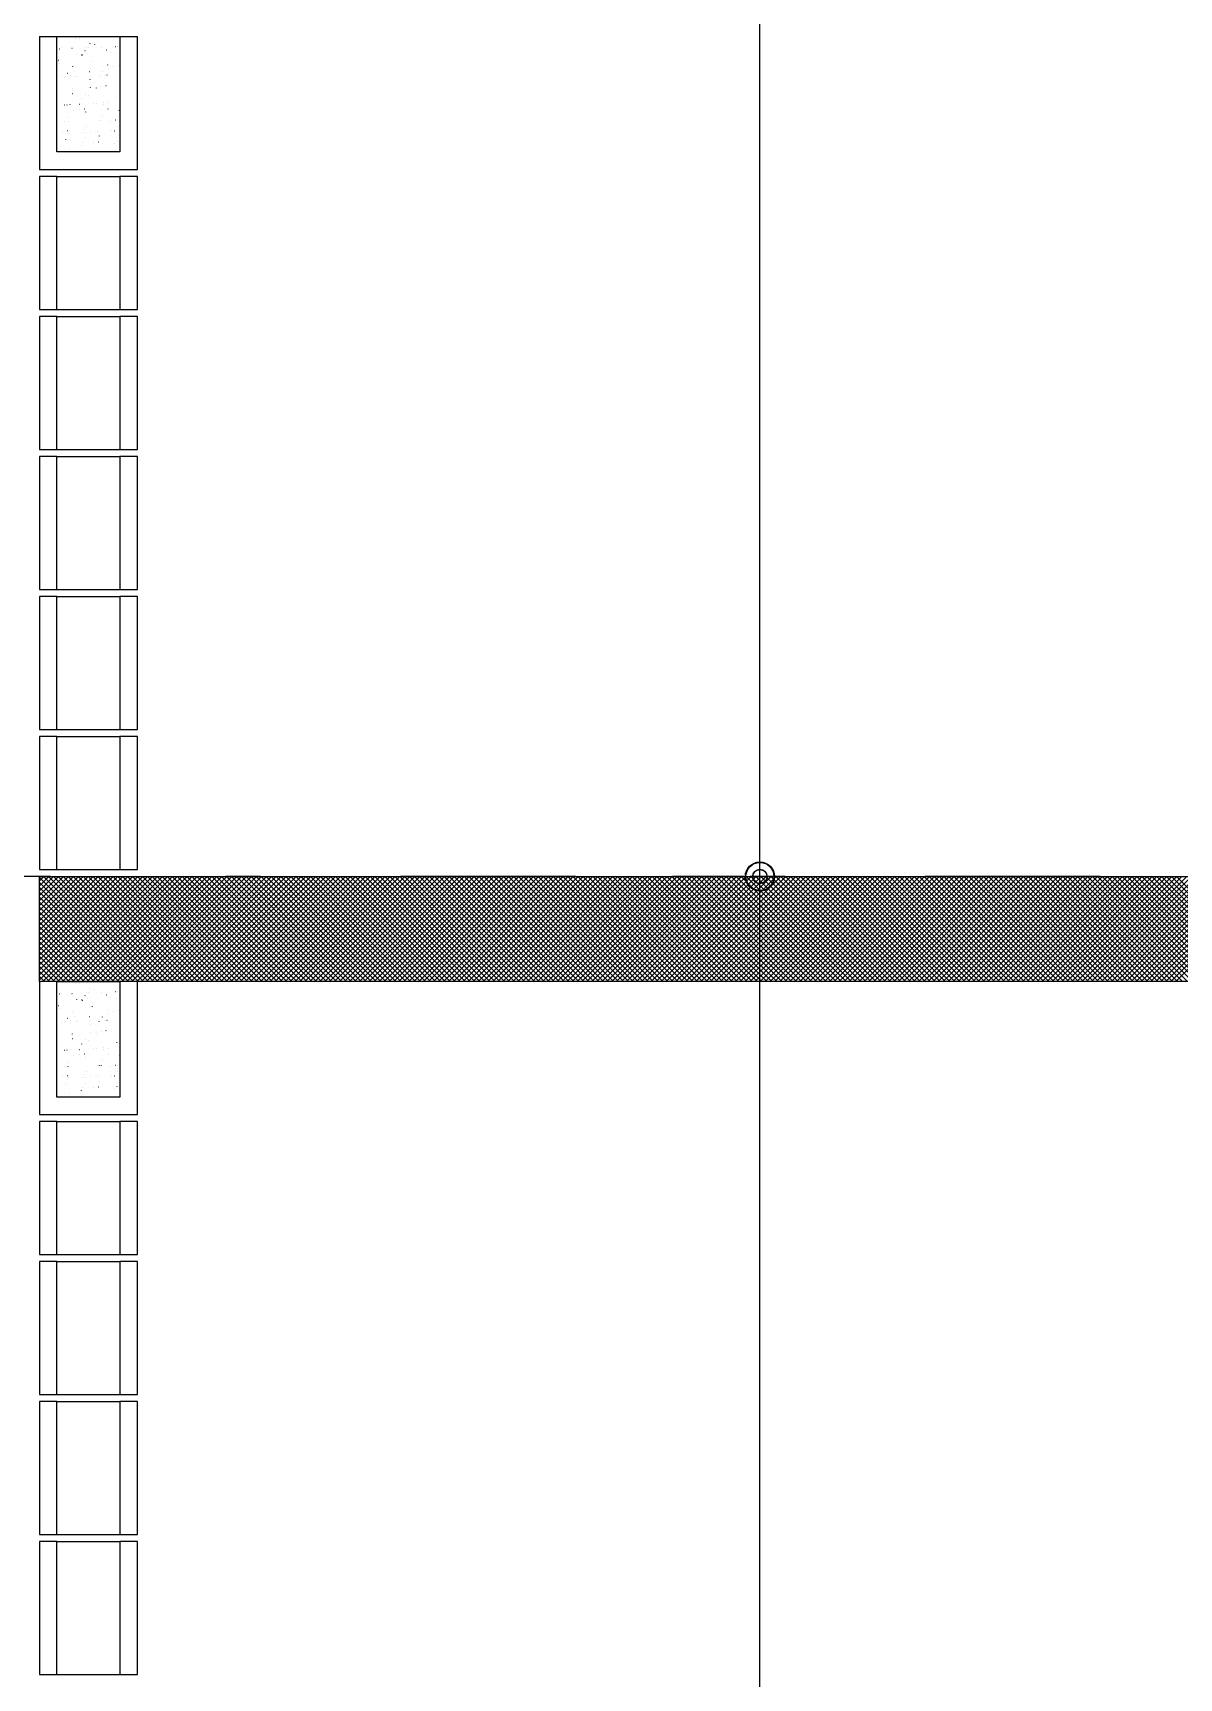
# Model space of a CAD drawing. Extents: x 0 to 119, y 0 to 84.
# Drawn here: x 60.653 to 63.93, y 32.401 to 37.101 of the extents above; entities that cross this region are included whole.
import ezdxf

# ---------------------------------------------------------------- set-up
doc = ezdxf.new("R2010")
doc.units = 0
doc.header["$MEASUREMENT"] = 0
doc.linetypes.add('ESTILO_TQS_0003', pattern=[1.5, 0.5, -0.4, 0.1, -0.5])
for name, color, linetype in [('10', 252, 'CONTINUOUS'), ('29', 9, 'CONTINUOUS'), ('3', 7, 'CONTINUOUS'), ('32', 250, 'CONTINUOUS'), ('6', 178, 'CONTINUOUS')]:
    doc.layers.add(name, color=color, linetype=linetype)

msp = doc.modelspace()

# ---------------------------------------------------------------- linework, layer by layer
at = {"layer": '10', "color": 252, "linetype": 'Continuous'}
for p, q in [((60.672083, 37.091044), (60.952083, 37.091044)), ((60.672083, 37.091044), (60.672083, 36.711044)), ((60.722083, 37.091044), (60.902083, 37.091044)), ((60.722083, 36.761044), (60.722083, 37.091044)), ((60.902083, 37.091044), (60.902083, 36.761044)), ((60.952083, 36.711044), (60.952083, 37.091044)), ((60.902083, 36.761044), (60.722083, 36.761044)), ((60.672083, 36.711044), (60.952083, 36.711044)), ((60.722083, 36.691044), (60.902083, 36.691044)), ((60.722083, 36.311044), (60.902083, 36.311044)), ((60.722083, 36.291044), (60.902083, 36.291044)), ((60.722083, 35.911044), (60.902083, 35.911044)), ((60.722083, 35.911044), (60.902083, 35.911044)), ((60.722083, 35.891044), (60.902083, 35.891044)), ((60.722083, 35.511044), (60.902083, 35.511044)), ((60.722083, 35.511044), (60.902083, 35.511044)), ((60.722083, 35.491044), (60.902083, 35.491044)), ((60.722083, 35.111044), (60.902083, 35.111044)), ((60.722083, 35.111044), (60.902083, 35.111044)), ((60.722083, 35.091044), (60.902083, 35.091044)), ((60.722083, 34.711044), (60.902083, 34.711044)), ((60.672083, 34.391044), (60.672083, 34.011044)), ((60.722083, 34.391044), (60.902083, 34.391044)), ((60.722083, 34.061044), (60.722083, 34.391044)), ((60.902083, 34.391044), (60.902083, 34.061044)), ((60.952083, 34.011044), (60.952083, 34.391044)), ((60.902083, 34.061044), (60.722083, 34.061044)), ((60.672083, 34.011044), (60.952083, 34.011044)), ((60.722083, 33.991044), (60.902083, 33.991044)), ((60.722083, 33.611044), (60.902083, 33.611044)), ((60.722083, 33.591044), (60.902083, 33.591044)), ((60.722083, 33.211044), (60.902083, 33.211044)), ((60.722083, 33.191044), (60.902083, 33.191044)), ((60.722083, 32.811044), (60.902083, 32.811044)), ((60.722083, 32.791044), (60.902083, 32.791044)), ((60.722083, 32.411044), (60.902083, 32.411044))]:
    msp.add_line(p, q, dxfattribs=at)
for points in [[(60.672083, 36.311044), (60.722083, 36.311044), (60.722083, 36.691044), (60.672083, 36.691044), (60.672083, 36.311044)], [(60.902083, 36.311044), (60.952083, 36.311044), (60.952083, 36.691044), (60.902083, 36.691044), (60.902083, 36.311044)], [(60.672083, 35.911044), (60.722083, 35.911044), (60.722083, 36.291044), (60.672083, 36.291044), (60.672083, 35.911044)], [(60.902083, 35.911044), (60.952083, 35.911044), (60.952083, 36.291044), (60.902083, 36.291044), (60.902083, 35.911044)], [(60.672083, 35.511044), (60.722083, 35.511044), (60.722083, 35.891044), (60.672083, 35.891044), (60.672083, 35.511044)], [(60.902083, 35.511044), (60.952083, 35.511044), (60.952083, 35.891044), (60.902083, 35.891044), (60.902083, 35.511044)], [(60.672083, 35.111044), (60.722083, 35.111044), (60.722083, 35.491044), (60.672083, 35.491044), (60.672083, 35.111044)], [(60.902083, 35.111044), (60.952083, 35.111044), (60.952083, 35.491044), (60.902083, 35.491044), (60.902083, 35.111044)], [(60.672083, 34.711044), (60.722083, 34.711044), (60.722083, 35.091044), (60.672083, 35.091044), (60.672083, 34.711044)], [(60.902083, 34.711044), (60.952083, 34.711044), (60.952083, 35.091044), (60.902083, 35.091044), (60.902083, 34.711044)], [(60.672083, 33.611044), (60.722083, 33.611044), (60.722083, 33.991044), (60.672083, 33.991044), (60.672083, 33.611044)], [(60.902083, 33.611044), (60.952083, 33.611044), (60.952083, 33.991044), (60.902083, 33.991044), (60.902083, 33.611044)], [(60.672083, 33.211044), (60.722083, 33.211044), (60.722083, 33.591044), (60.672083, 33.591044), (60.672083, 33.211044)], [(60.902083, 33.211044), (60.952083, 33.211044), (60.952083, 33.591044), (60.902083, 33.591044), (60.902083, 33.211044)], [(60.672083, 32.811044), (60.722083, 32.811044), (60.722083, 33.191044), (60.672083, 33.191044), (60.672083, 32.811044)], [(60.902083, 32.811044), (60.952083, 32.811044), (60.952083, 33.191044), (60.902083, 33.191044), (60.902083, 32.811044)], [(60.672083, 32.411044), (60.722083, 32.411044), (60.722083, 32.791044), (60.672083, 32.791044), (60.672083, 32.411044)], [(60.902083, 32.411044), (60.952083, 32.411044), (60.952083, 32.791044), (60.902083, 32.791044), (60.902083, 32.411044)]]:
    msp.add_lwpolyline(points, dxfattribs=at)
at = {"layer": '29', "color": 9, "linetype": 'Continuous'}
for p, q in [((60.775177, 37.085049), (60.77547, 37.085114)), ((60.785156, 37.085199), (60.785195, 37.085496)), ((60.722083, 37.073278), (60.722083, 37.073278)), ((60.722083, 37.072777), (60.722083, 37.072777)), ((60.722083, 37.072777), (60.722083, 37.072777)), ((60.722083, 37.055236), (60.722353, 37.055247)), ((60.722457, 37.073361), (60.72275, 37.073426)), ((60.729546, 37.055561), (60.729846, 37.055575)), ((60.73415, 37.057933), (60.73419, 37.058231)), ((60.764912, 37.057106), (60.765212, 37.057119)), ((60.779204, 37.039989), (60.779243, 37.040286)), ((60.792549, 37.038108), (60.792732, 37.038346)), ((60.795545, 37.038002), (60.795838, 37.038067)), ((60.802137, 37.050603), (60.80232, 37.050841)), ((60.805374, 37.058872), (60.805674, 37.058885)), ((60.810189, 37.041248), (60.810482, 37.041313)), ((60.812867, 37.059199), (60.813166, 37.059212)), ((60.817113, 37.07012), (60.817295, 37.070358)), ((60.830209, 37.067255), (60.830248, 37.067552)), ((60.848233, 37.060743), (60.848533, 37.060757)), ((60.862909, 37.052936), (60.863202, 37.053001)), ((60.874851, 37.046188), (60.87489, 37.046485)), ((60.888695, 37.06251), (60.888994, 37.062523)), ((60.892417, 37.041756), (60.8926, 37.041994)), ((60.896187, 37.062837), (60.896487, 37.06285)), ((60.902005, 37.054251), (60.902083, 37.054352)), ((60.722083, 37.021716), (60.722083, 37.021716)), ((60.722083, 37.021716), (60.722083, 37.021716)), ((60.726716, 37.022743), (60.727009, 37.022808)), ((60.728198, 37.012723), (60.728238, 37.013021)), ((60.767529, 37.005501), (60.767712, 37.005739)), ((60.77284, 36.991656), (60.77288, 36.991953)), ((60.814448, 36.99063), (60.814741, 36.990695)), ((60.823846, 37.018922), (60.823885, 37.019219)), ((60.852422, 36.989632), (60.852604, 36.98987)), ((60.867397, 37.009149), (60.86758, 37.009387)), ((60.868194, 36.995624), (60.868233, 36.995921)), ((60.883277, 37.005889), (60.88357, 37.005954)), ((60.897921, 37.009136), (60.898214, 37.009201)), ((60.722083, 36.974819), (60.722083, 36.974819)), ((60.722083, 36.974819), (60.722083, 36.974819)), ((60.722083, 36.970154), (60.722083, 36.970154)), ((60.722083, 36.970154), (60.722083, 36.970154)), ((60.722083, 36.970154), (60.722083, 36.970154)), ((60.722083, 36.96627), (60.722083, 36.96627)), ((60.722083, 36.96627), (60.722083, 36.96627)), ((60.722083, 36.96627), (60.722083, 36.96627)), ((60.722083, 36.946274), (60.722083, 36.946274)), ((60.722083, 36.946274), (60.722083, 36.946274)), ((60.733752, 36.975329), (60.734052, 36.975342)), ((60.742965, 36.973489), (60.743148, 36.973727)), ((60.747083, 36.975696), (60.747376, 36.975761)), ((60.752553, 36.985984), (60.752736, 36.986222)), ((60.761728, 36.978943), (60.762021, 36.979008)), ((60.774213, 36.977095), (60.774513, 36.977108)), ((60.781706, 36.977422), (60.782006, 36.977435)), ((60.817072, 36.978966), (60.817372, 36.978979)), ((60.817189, 36.968358), (60.817228, 36.968656)), ((60.817813, 36.94453), (60.817996, 36.944768)), ((60.834815, 36.943584), (60.835108, 36.943648)), ((60.842834, 36.977137), (60.843016, 36.977375)), ((60.84946, 36.94683), (60.849753, 36.946895)), ((60.857534, 36.980733), (60.857834, 36.980746)), ((60.862242, 36.950414), (60.862281, 36.950711)), ((60.865027, 36.98106), (60.865326, 36.981073)), ((60.900393, 36.982604), (60.900693, 36.982617)), ((60.722083, 36.918591), (60.722083, 36.918591)), ((60.722083, 36.918591), (60.722083, 36.918591)), ((60.743053, 36.895318), (60.743352, 36.895331)), ((60.750546, 36.895645), (60.750845, 36.895658)), ((60.760232, 36.895882), (60.760271, 36.89618)), ((60.765987, 36.928325), (60.76628, 36.928389)), ((60.766184, 36.941092), (60.766223, 36.94139)), ((60.785912, 36.897189), (60.786212, 36.897202)), ((60.79325, 36.912518), (60.793433, 36.912756)), ((60.802838, 36.925014), (60.803021, 36.925252)), ((60.811237, 36.923148), (60.811276, 36.923446)), ((60.826373, 36.898956), (60.826673, 36.898969)), ((60.833866, 36.899283), (60.834166, 36.899296)), ((60.853719, 36.896212), (60.854012, 36.896277)), ((60.855879, 36.902081), (60.855918, 36.902378)), ((60.869232, 36.900827), (60.869532, 36.90084)), ((60.893118, 36.916166), (60.893301, 36.916404)), ((60.722083, 36.894402), (60.722083, 36.894402)), ((60.722083, 36.894402), (60.722083, 36.894402)), ((60.722083, 36.894402), (60.722083, 36.894402)), ((60.722083, 36.867029), (60.722083, 36.867029)), ((60.722083, 36.867029), (60.722083, 36.867029)), ((60.722083, 36.867029), (60.722083, 36.867029)), ((60.743666, 36.8479), (60.743849, 36.848138)), ((60.753254, 36.860395), (60.753437, 36.860633)), ((60.76823, 36.879912), (60.768413, 36.88015)), ((60.786354, 36.881278), (60.786647, 36.881343)), ((60.800999, 36.884524), (60.801292, 36.884589)), ((60.804874, 36.874815), (60.804913, 36.875113)), ((60.843535, 36.851548), (60.843717, 36.851786)), ((60.849222, 36.851517), (60.849261, 36.851815)), ((60.853122, 36.864043), (60.853305, 36.864281)), ((60.868098, 36.88356), (60.868281, 36.883798)), ((60.874086, 36.849165), (60.874379, 36.84923)), ((60.888731, 36.852412), (60.889024, 36.852477)), ((60.900227, 36.878783), (60.900267, 36.87908)), ((60.722083, 36.819771), (60.722083, 36.819771)), ((60.722083, 36.819771), (60.722083, 36.819771)), ((60.722083, 36.815467), (60.722083, 36.815467)), ((60.722083, 36.815467), (60.722083, 36.815467)), ((60.722083, 36.815467), (60.722083, 36.815467)), ((60.722083, 36.813986), (60.722083, 36.813986)), ((60.722083, 36.813986), (60.722083, 36.813986)), ((60.737893, 36.818972), (60.738186, 36.819037)), ((60.752537, 36.822218), (60.75283, 36.822283)), ((60.753868, 36.84755), (60.753908, 36.847847)), ((60.754751, 36.815412), (60.755051, 36.815425)), ((60.795213, 36.817179), (60.795512, 36.817192)), ((60.798217, 36.824252), (60.798256, 36.824549)), ((60.802706, 36.817506), (60.803005, 36.817519)), ((60.805257, 36.833906), (60.80555, 36.833971)), ((60.818514, 36.818941), (60.818697, 36.819179)), ((60.838072, 36.81905), (60.838372, 36.819063)), ((60.84327, 36.806307), (60.843309, 36.806605)), ((60.878533, 36.820817), (60.878833, 36.82083)), ((60.886026, 36.821144), (60.886326, 36.821157)), ((60.892989, 36.801794), (60.893282, 36.801859)), ((60.894275, 36.833573), (60.894315, 36.833871)), ((60.722083, 36.763905), (60.722083, 36.763905)), ((60.722083, 36.763905), (60.722083, 36.763905)), ((60.74248, 36.761044), (60.74248, 36.761044)), ((60.747212, 36.796986), (60.747251, 36.797283)), ((60.756796, 36.7716), (60.757089, 36.771665)), ((60.774088, 36.761044), (60.774088, 36.761044)), ((60.774088, 36.761044), (60.774088, 36.761044)), ((60.789895, 36.761044), (60.789895, 36.761044)), ((60.789895, 36.761044), (60.789895, 36.761044)), ((60.789895, 36.761044), (60.789895, 36.761044)), ((60.792265, 36.779042), (60.792304, 36.779339)), ((60.793951, 36.786929), (60.794134, 36.787167)), ((60.803539, 36.799424), (60.803722, 36.799662)), ((60.825625, 36.786859), (60.825918, 36.786924)), ((60.837311, 36.761044), (60.837311, 36.761044)), ((60.837311, 36.761044), (60.837311, 36.761044)), ((60.837311, 36.761044), (60.837311, 36.761044)), ((60.840269, 36.790106), (60.840562, 36.790171)), ((60.871157, 36.761044), (60.871157, 36.761044)), ((60.871157, 36.761044), (60.871157, 36.761044)), ((60.884727, 36.761044), (60.884727, 36.761044)), ((60.884727, 36.761044), (60.884727, 36.761044)), ((60.887912, 36.78524), (60.887951, 36.785538)), ((60.893819, 36.790577), (60.894002, 36.790815)), ((60.672083, 34.395995), (60.967132, 34.691044)), ((60.672083, 34.410137), (60.95299, 34.691044)), ((60.672083, 34.424279), (60.938847, 34.691044)), ((60.672083, 34.438421), (60.924705, 34.691044)), ((60.672083, 34.452563), (60.910563, 34.691044)), ((60.672083, 34.466705), (60.896421, 34.691044)), ((60.672083, 34.480847), (60.882279, 34.691044)), ((60.672083, 34.49499), (60.868137, 34.691044)), ((60.672083, 34.509132), (60.853995, 34.691044)), ((60.672083, 34.523274), (60.839852, 34.691044)), ((60.672083, 34.537416), (60.82571, 34.691044)), ((60.672083, 34.551558), (60.811568, 34.691044)), ((60.672083, 34.5657), (60.797426, 34.691044)), ((60.672083, 34.579842), (60.783284, 34.691044)), ((60.672083, 34.593985), (60.769142, 34.691044)), ((60.672083, 34.608127), (60.755, 34.691044)), ((60.672083, 34.622269), (60.740858, 34.691044)), ((60.672083, 34.636411), (60.726715, 34.691044)), ((60.672083, 34.650553), (60.712573, 34.691044)), ((60.672083, 34.664695), (60.698431, 34.691044)), ((60.672083, 34.678837), (60.684289, 34.691044)), ((60.672083, 34.688338), (60.969377, 34.391044)), ((60.681274, 34.391044), (60.981274, 34.691044)), ((60.683519, 34.691044), (60.983519, 34.391044)), ((60.695416, 34.391044), (60.995416, 34.691044)), ((60.697661, 34.691044), (60.997661, 34.391044)), ((60.709558, 34.391044), (61.009558, 34.691044)), ((60.711803, 34.691044), (61.011803, 34.391044)), ((60.7237, 34.391044), (61.0237, 34.691044)), ((60.725945, 34.691044), (61.025945, 34.391044)), ((60.737842, 34.391044), (61.037842, 34.691044)), ((60.740087, 34.691044), (61.040087, 34.391044)), ((60.751985, 34.391044), (61.051985, 34.691044)), ((60.75423, 34.691044), (61.05423, 34.391044)), ((60.766127, 34.391044), (61.066127, 34.691044)), ((60.768372, 34.691044), (61.068372, 34.391044)), ((60.780269, 34.391044), (61.080269, 34.691044)), ((60.782514, 34.691044), (61.082514, 34.391044)), ((60.794411, 34.391044), (61.094411, 34.691044)), ((60.796656, 34.691044), (61.096656, 34.391044)), ((60.808553, 34.391044), (61.108553, 34.691044)), ((60.810798, 34.691044), (61.110798, 34.391044)), ((60.822695, 34.391044), (61.122695, 34.691044)), ((60.82494, 34.691044), (61.12494, 34.391044)), ((60.836837, 34.391044), (61.136837, 34.691044)), ((60.839082, 34.691044), (61.139082, 34.391044)), ((60.850979, 34.391044), (61.150979, 34.691044)), ((60.853225, 34.691044), (61.153225, 34.391044)), ((60.865122, 34.391044), (61.165122, 34.691044)), ((60.867367, 34.691044), (61.167367, 34.391044)), ((60.879264, 34.391044), (61.179264, 34.691044)), ((60.881509, 34.691044), (61.181509, 34.391044)), ((60.893406, 34.391044), (61.193406, 34.691044)), ((60.895651, 34.691044), (61.195651, 34.391044)), ((60.907548, 34.391044), (61.207548, 34.691044)), ((60.909793, 34.691044), (61.209793, 34.391044)), ((60.92169, 34.391044), (61.22169, 34.691044)), ((60.923935, 34.691044), (61.223935, 34.391044)), ((60.935832, 34.391044), (61.235832, 34.691044)), ((60.938077, 34.691044), (61.238077, 34.391044)), ((60.949974, 34.391044), (61.249974, 34.691044)), ((60.95222, 34.691044), (61.25222, 34.391044)), ((60.964117, 34.391044), (61.264117, 34.691044)), ((60.966362, 34.691044), (61.266362, 34.391044)), ((60.978259, 34.391044), (61.278259, 34.691044)), ((60.980504, 34.691044), (61.280504, 34.391044)), ((60.992401, 34.391044), (61.292401, 34.691044)), ((60.994646, 34.691044), (61.294646, 34.391044)), ((61.006543, 34.391044), (61.306543, 34.691044)), ((61.008788, 34.691044), (61.308788, 34.391044)), ((61.020685, 34.391044), (61.320685, 34.691044)), ((61.02293, 34.691044), (61.32293, 34.391044)), ((61.034827, 34.391044), (61.334827, 34.691044)), ((61.037072, 34.691044), (61.337072, 34.391044)), ((61.048969, 34.391044), (61.348969, 34.691044)), ((61.051214, 34.691044), (61.351214, 34.391044)), ((61.063111, 34.391044), (61.363111, 34.691044)), ((61.065357, 34.691044), (61.365357, 34.391044)), ((61.077254, 34.391044), (61.377254, 34.691044)), ((61.079499, 34.691044), (61.379499, 34.391044)), ((61.091396, 34.391044), (61.391396, 34.691044)), ((61.093641, 34.691044), (61.393641, 34.391044)), ((61.105538, 34.391044), (61.405538, 34.691044)), ((61.107783, 34.691044), (61.407783, 34.391044)), ((61.11968, 34.391044), (61.41968, 34.691044)), ((61.121925, 34.691044), (61.421925, 34.391044)), ((61.133822, 34.391044), (61.433822, 34.691044)), ((61.136067, 34.691044), (61.436067, 34.391044)), ((61.147964, 34.391044), (61.447964, 34.691044)), ((61.150209, 34.691044), (61.450209, 34.391044)), ((61.162106, 34.391044), (61.462106, 34.691044)), ((61.164352, 34.691044), (61.464352, 34.391044)), ((61.176249, 34.391044), (61.476249, 34.691044)), ((61.178494, 34.691044), (61.478494, 34.391044)), ((61.190391, 34.391044), (61.490391, 34.691044)), ((61.192636, 34.691044), (61.492636, 34.391044)), ((61.204533, 34.391044), (61.504533, 34.691044)), ((61.206778, 34.691044), (61.506778, 34.391044)), ((61.218675, 34.391044), (61.518675, 34.691044)), ((61.22092, 34.691044), (61.52092, 34.391044)), ((61.232817, 34.391044), (61.532817, 34.691044)), ((61.235062, 34.691044), (61.535062, 34.391044)), ((61.246959, 34.391044), (61.546959, 34.691044)), ((61.249204, 34.691044), (61.549204, 34.391044)), ((61.261101, 34.391044), (61.561101, 34.691044)), ((61.263347, 34.691044), (61.563347, 34.391044)), ((61.275244, 34.391044), (61.575244, 34.691044)), ((61.277489, 34.691044), (61.577489, 34.391044)), ((61.289386, 34.391044), (61.589386, 34.691044)), ((61.291631, 34.691044), (61.591631, 34.391044)), ((61.303528, 34.391044), (61.603528, 34.691044)), ((61.305773, 34.691044), (61.605773, 34.391044)), ((61.31767, 34.391044), (61.61767, 34.691044)), ((61.319915, 34.691044), (61.619915, 34.391044)), ((61.331812, 34.391044), (61.631812, 34.691044)), ((61.334057, 34.691044), (61.634057, 34.391044)), ((61.345954, 34.391044), (61.645954, 34.691044)), ((61.348199, 34.691044), (61.648199, 34.391044)), ((61.360096, 34.391044), (61.660096, 34.691044)), ((61.362341, 34.691044), (61.662341, 34.391044)), ((61.374238, 34.391044), (61.674238, 34.691044)), ((61.376484, 34.691044), (61.676484, 34.391044)), ((61.388381, 34.391044), (61.688381, 34.691044)), ((61.390626, 34.691044), (61.690626, 34.391044)), ((61.402523, 34.391044), (61.702523, 34.691044)), ((61.404768, 34.691044), (61.704768, 34.391044)), ((61.416665, 34.391044), (61.716665, 34.691044)), ((61.41891, 34.691044), (61.71891, 34.391044)), ((61.430807, 34.391044), (61.730807, 34.691044)), ((61.433052, 34.691044), (61.733052, 34.391044)), ((61.444949, 34.391044), (61.744949, 34.691044)), ((61.447194, 34.691044), (61.747194, 34.391044)), ((61.459091, 34.391044), (61.759091, 34.691044)), ((61.461336, 34.691044), (61.761336, 34.391044)), ((61.473233, 34.391044), (61.773233, 34.691044)), ((61.475479, 34.691044), (61.775479, 34.391044)), ((61.487376, 34.391044), (61.787376, 34.691044)), ((61.489621, 34.691044), (61.789621, 34.391044)), ((61.501518, 34.391044), (61.801518, 34.691044)), ((61.503763, 34.691044), (61.803763, 34.391044)), ((61.51566, 34.391044), (61.81566, 34.691044)), ((61.517905, 34.691044), (61.817905, 34.391044)), ((61.529802, 34.391044), (61.829802, 34.691044)), ((61.532047, 34.691044), (61.832047, 34.391044)), ((61.543944, 34.391044), (61.843944, 34.691044)), ((61.546189, 34.691044), (61.846189, 34.391044)), ((61.558086, 34.391044), (61.858086, 34.691044)), ((61.560331, 34.691044), (61.860331, 34.391044)), ((61.572228, 34.391044), (61.872228, 34.691044)), ((61.574473, 34.691044), (61.874473, 34.391044)), ((61.586371, 34.391044), (61.886371, 34.691044)), ((61.588616, 34.691044), (61.888616, 34.391044)), ((61.600513, 34.391044), (61.900513, 34.691044)), ((61.602758, 34.691044), (61.902758, 34.391044)), ((61.614655, 34.391044), (61.914655, 34.691044)), ((61.6169, 34.691044), (61.9169, 34.391044)), ((61.628797, 34.391044), (61.928797, 34.691044)), ((61.631042, 34.691044), (61.931042, 34.391044)), ((61.642939, 34.391044), (61.942939, 34.691044)), ((61.645184, 34.691044), (61.945184, 34.391044)), ((61.657081, 34.391044), (61.957081, 34.691044)), ((61.659326, 34.691044), (61.959326, 34.391044)), ((61.671223, 34.391044), (61.971223, 34.691044)), ((61.673468, 34.691044), (61.973468, 34.391044)), ((61.685365, 34.391044), (61.985365, 34.691044)), ((61.687611, 34.691044), (61.987611, 34.391044)), ((61.699508, 34.391044), (61.999508, 34.691044)), ((61.701753, 34.691044), (62.001753, 34.391044)), ((61.71365, 34.391044), (62.01365, 34.691044)), ((61.715895, 34.691044), (62.015895, 34.391044)), ((61.727792, 34.391044), (62.027792, 34.691044)), ((61.730037, 34.691044), (62.030037, 34.391044)), ((61.741934, 34.391044), (62.041934, 34.691044)), ((61.744179, 34.691044), (62.044179, 34.391044)), ((61.756076, 34.391044), (62.056076, 34.691044)), ((61.758321, 34.691044), (62.058321, 34.391044)), ((61.770218, 34.391044), (62.070218, 34.691044)), ((61.772463, 34.691044), (62.072463, 34.391044)), ((61.78436, 34.391044), (62.08436, 34.691044)), ((61.786606, 34.691044), (62.086606, 34.391044)), ((61.798503, 34.391044), (62.098503, 34.691044)), ((61.800748, 34.691044), (62.100748, 34.391044)), ((61.812645, 34.391044), (62.112645, 34.691044)), ((61.81489, 34.691044), (62.11489, 34.391044)), ((61.826787, 34.391044), (62.126787, 34.691044)), ((61.829032, 34.691044), (62.129032, 34.391044)), ((61.840929, 34.391044), (62.140929, 34.691044)), ((61.843174, 34.691044), (62.143174, 34.391044)), ((61.855071, 34.391044), (62.155071, 34.691044)), ((61.857316, 34.691044), (62.157316, 34.391044)), ((61.869213, 34.391044), (62.169213, 34.691044)), ((61.871458, 34.691044), (62.171458, 34.391044)), ((61.883355, 34.391044), (62.183355, 34.691044)), ((61.8856, 34.691044), (62.1856, 34.391044)), ((61.897497, 34.391044), (62.197497, 34.691044)), ((61.899743, 34.691044), (62.199743, 34.391044)), ((61.91164, 34.391044), (62.21164, 34.691044)), ((61.913885, 34.691044), (62.213885, 34.391044)), ((61.925782, 34.391044), (62.225782, 34.691044)), ((61.928027, 34.691044), (62.228027, 34.391044)), ((61.939924, 34.391044), (62.239924, 34.691044)), ((61.942169, 34.691044), (62.242169, 34.391044)), ((61.954066, 34.391044), (62.254066, 34.691044)), ((61.956311, 34.691044), (62.256311, 34.391044)), ((61.968208, 34.391044), (62.268208, 34.691044)), ((61.970453, 34.691044), (62.270453, 34.391044)), ((61.98235, 34.391044), (62.28235, 34.691044)), ((61.984595, 34.691044), (62.284595, 34.391044)), ((61.996492, 34.391044), (62.296492, 34.691044)), ((61.998738, 34.691044), (62.298738, 34.391044)), ((62.010635, 34.391044), (62.310635, 34.691044)), ((62.01288, 34.691044), (62.31288, 34.391044)), ((62.024777, 34.391044), (62.324777, 34.691044)), ((62.027022, 34.691044), (62.327022, 34.391044)), ((62.038919, 34.391044), (62.338919, 34.691044)), ((62.041164, 34.691044), (62.341164, 34.391044)), ((62.053061, 34.391044), (62.353061, 34.691044)), ((62.055306, 34.691044), (62.355306, 34.391044)), ((62.067203, 34.391044), (62.367203, 34.691044)), ((62.069448, 34.691044), (62.369448, 34.391044)), ((62.081345, 34.391044), (62.381345, 34.691044)), ((62.08359, 34.691044), (62.38359, 34.391044)), ((62.095487, 34.391044), (62.395487, 34.691044)), ((62.097733, 34.691044), (62.397733, 34.391044)), ((62.10963, 34.391044), (62.40963, 34.691044)), ((62.111875, 34.691044), (62.411875, 34.391044)), ((62.123772, 34.391044), (62.423772, 34.691044)), ((62.126017, 34.691044), (62.426017, 34.391044)), ((62.137914, 34.391044), (62.437914, 34.691044)), ((62.140159, 34.691044), (62.440159, 34.391044)), ((62.152056, 34.391044), (62.452056, 34.691044)), ((62.154301, 34.691044), (62.454301, 34.391044)), ((62.166198, 34.391044), (62.466198, 34.691044)), ((62.168443, 34.691044), (62.468443, 34.391044)), ((62.18034, 34.391044), (62.48034, 34.691044)), ((62.182585, 34.691044), (62.482585, 34.391044)), ((62.194482, 34.391044), (62.494482, 34.691044)), ((62.196727, 34.691044), (62.496727, 34.391044)), ((62.208624, 34.391044), (62.508624, 34.691044)), ((62.21087, 34.691044), (62.51087, 34.391044)), ((62.222767, 34.391044), (62.522767, 34.691044)), ((62.225012, 34.691044), (62.525012, 34.391044)), ((62.236909, 34.391044), (62.536909, 34.691044)), ((62.239154, 34.691044), (62.539154, 34.391044)), ((62.251051, 34.391044), (62.551051, 34.691044)), ((62.253296, 34.691044), (62.553296, 34.391044)), ((62.265193, 34.391044), (62.565193, 34.691044)), ((62.267438, 34.691044), (62.567438, 34.391044)), ((62.279335, 34.391044), (62.579335, 34.691044)), ((62.28158, 34.691044), (62.58158, 34.391044)), ((62.293477, 34.391044), (62.593477, 34.691044)), ((62.295722, 34.691044), (62.595722, 34.391044)), ((62.307619, 34.391044), (62.607619, 34.691044)), ((62.309865, 34.691044), (62.609865, 34.391044)), ((62.321762, 34.391044), (62.621762, 34.691044)), ((62.324007, 34.691044), (62.624007, 34.391044)), ((62.335904, 34.391044), (62.635904, 34.691044)), ((62.338149, 34.691044), (62.638149, 34.391044)), ((62.350046, 34.391044), (62.650046, 34.691044)), ((62.352291, 34.691044), (62.652291, 34.391044)), ((62.364188, 34.391044), (62.664188, 34.691044)), ((62.366433, 34.691044), (62.666433, 34.391044)), ((62.37833, 34.391044), (62.67833, 34.691044)), ((62.380575, 34.691044), (62.680575, 34.391044)), ((62.392472, 34.391044), (62.692472, 34.691044)), ((62.394717, 34.691044), (62.694717, 34.391044)), ((62.406614, 34.391044), (62.706614, 34.691044)), ((62.408859, 34.691044), (62.708859, 34.391044)), ((62.420757, 34.391044), (62.720757, 34.691044)), ((62.423002, 34.691044), (62.723002, 34.391044)), ((62.434899, 34.391044), (62.734899, 34.691044)), ((62.437144, 34.691044), (62.737144, 34.391044)), ((62.449041, 34.391044), (62.749041, 34.691044)), ((62.451286, 34.691044), (62.751286, 34.391044)), ((62.463183, 34.391044), (62.763183, 34.691044)), ((62.465428, 34.691044), (62.765428, 34.391044)), ((62.477325, 34.391044), (62.777325, 34.691044)), ((62.47957, 34.691044), (62.77957, 34.391044)), ((62.491467, 34.391044), (62.791467, 34.691044)), ((62.493712, 34.691044), (62.793712, 34.391044)), ((62.505609, 34.391044), (62.805609, 34.691044)), ((62.507854, 34.691044), (62.807854, 34.391044)), ((62.519751, 34.391044), (62.819751, 34.691044)), ((62.521997, 34.691044), (62.821997, 34.391044)), ((62.533894, 34.391044), (62.833894, 34.691044)), ((62.536139, 34.691044), (62.836139, 34.391044)), ((62.548036, 34.391044), (62.848036, 34.691044)), ((62.550281, 34.691044), (62.850281, 34.391044)), ((62.562178, 34.391044), (62.862178, 34.691044)), ((62.564423, 34.691044), (62.864423, 34.391044)), ((62.57632, 34.391044), (62.87632, 34.691044)), ((62.578565, 34.691044), (62.878565, 34.391044)), ((62.590462, 34.391044), (62.890462, 34.691044)), ((62.592707, 34.691044), (62.892707, 34.391044)), ((62.604604, 34.391044), (62.904604, 34.691044)), ((62.606849, 34.691044), (62.906849, 34.391044)), ((62.618746, 34.391044), (62.918746, 34.691044)), ((62.620992, 34.691044), (62.920992, 34.391044)), ((62.632889, 34.391044), (62.932889, 34.691044)), ((62.635134, 34.691044), (62.935134, 34.391044)), ((62.647031, 34.391044), (62.947031, 34.691044)), ((62.649276, 34.691044), (62.949276, 34.391044)), ((62.661173, 34.391044), (62.961173, 34.691044)), ((62.663418, 34.691044), (62.963418, 34.391044)), ((62.675315, 34.391044), (62.975315, 34.691044)), ((62.67756, 34.691044), (62.97756, 34.391044)), ((62.689457, 34.391044), (62.989457, 34.691044)), ((62.691702, 34.691044), (62.991702, 34.391044)), ((62.703599, 34.391044), (63.003599, 34.691044)), ((62.705844, 34.691044), (63.005844, 34.391044)), ((62.717741, 34.391044), (63.017741, 34.691044)), ((62.719986, 34.691044), (63.019986, 34.391044)), ((62.731883, 34.391044), (63.031883, 34.691044)), ((62.734129, 34.691044), (63.034129, 34.391044)), ((62.746026, 34.391044), (63.046026, 34.691044)), ((62.748271, 34.691044), (63.048271, 34.391044)), ((62.760168, 34.391044), (63.060168, 34.691044)), ((62.762413, 34.691044), (63.062413, 34.391044)), ((62.77431, 34.391044), (63.07431, 34.691044)), ((62.776555, 34.691044), (63.076555, 34.391044)), ((62.788452, 34.391044), (63.088452, 34.691044)), ((62.790697, 34.691044), (63.090697, 34.391044)), ((62.802594, 34.391044), (63.102594, 34.691044)), ((62.804839, 34.691044), (63.104839, 34.391044)), ((62.816736, 34.391044), (63.116736, 34.691044)), ((62.818981, 34.691044), (63.118981, 34.391044)), ((62.830878, 34.391044), (63.130878, 34.691044)), ((62.833124, 34.691044), (63.133124, 34.391044)), ((62.845021, 34.391044), (63.145021, 34.691044)), ((62.847266, 34.691044), (63.147266, 34.391044)), ((62.859163, 34.391044), (63.159163, 34.691044)), ((62.861408, 34.691044), (63.161408, 34.391044)), ((62.873305, 34.391044), (63.173305, 34.691044)), ((62.87555, 34.691044), (63.17555, 34.391044)), ((62.887447, 34.391044), (63.187447, 34.691044)), ((62.889692, 34.691044), (63.189692, 34.391044)), ((62.901589, 34.391044), (63.201589, 34.691044)), ((62.903834, 34.691044), (63.203834, 34.391044)), ((62.915731, 34.391044), (63.215731, 34.691044)), ((62.917976, 34.691044), (63.217976, 34.391044)), ((62.929873, 34.391044), (63.229873, 34.691044)), ((62.932119, 34.691044), (63.232119, 34.391044)), ((62.944016, 34.391044), (63.244016, 34.691044)), ((62.946261, 34.691044), (63.246261, 34.391044)), ((62.958158, 34.391044), (63.258158, 34.691044)), ((62.960403, 34.691044), (63.260403, 34.391044)), ((62.9723, 34.391044), (63.2723, 34.691044)), ((62.974545, 34.691044), (63.274545, 34.391044)), ((62.986442, 34.391044), (63.286442, 34.691044)), ((62.988687, 34.691044), (63.288687, 34.391044)), ((63.000584, 34.391044), (63.300584, 34.691044)), ((63.002829, 34.691044), (63.302829, 34.391044)), ((63.014726, 34.391044), (63.314726, 34.691044)), ((63.016971, 34.691044), (63.316971, 34.391044)), ((63.028868, 34.391044), (63.328868, 34.691044)), ((63.031113, 34.691044), (63.331113, 34.391044)), ((63.04301, 34.391044), (63.34301, 34.691044)), ((63.045256, 34.691044), (63.345256, 34.391044)), ((63.057153, 34.391044), (63.357153, 34.691044)), ((63.059398, 34.691044), (63.359398, 34.391044)), ((63.071295, 34.391044), (63.371295, 34.691044)), ((63.07354, 34.691044), (63.37354, 34.391044)), ((63.085437, 34.391044), (63.385437, 34.691044)), ((63.087682, 34.691044), (63.387682, 34.391044)), ((63.099579, 34.391044), (63.399579, 34.691044)), ((63.101824, 34.691044), (63.401824, 34.391044)), ((63.113721, 34.391044), (63.413721, 34.691044)), ((63.115966, 34.691044), (63.415966, 34.391044)), ((63.127863, 34.391044), (63.427863, 34.691044)), ((63.130108, 34.691044), (63.430108, 34.391044)), ((63.142005, 34.391044), (63.442005, 34.691044)), ((63.144251, 34.691044), (63.444251, 34.391044)), ((63.156148, 34.391044), (63.456148, 34.691044)), ((63.158393, 34.691044), (63.458393, 34.391044)), ((63.17029, 34.391044), (63.47029, 34.691044)), ((63.172535, 34.691044), (63.472535, 34.391044)), ((63.184432, 34.391044), (63.484432, 34.691044)), ((63.186677, 34.691044), (63.486677, 34.391044)), ((63.198574, 34.391044), (63.498574, 34.691044)), ((63.200819, 34.691044), (63.500819, 34.391044)), ((63.212716, 34.391044), (63.512716, 34.691044)), ((63.214961, 34.691044), (63.514961, 34.391044)), ((63.226858, 34.391044), (63.526858, 34.691044)), ((63.229103, 34.691044), (63.529103, 34.391044)), ((63.241, 34.391044), (63.541, 34.691044)), ((63.243245, 34.691044), (63.543245, 34.391044)), ((63.255143, 34.391044), (63.555143, 34.691044)), ((63.257388, 34.691044), (63.557388, 34.391044)), ((63.269285, 34.391044), (63.569285, 34.691044)), ((63.27153, 34.691044), (63.57153, 34.391044)), ((63.283427, 34.391044), (63.583427, 34.691044)), ((63.285672, 34.691044), (63.585672, 34.391044)), ((63.297569, 34.391044), (63.597569, 34.691044)), ((63.299814, 34.691044), (63.599814, 34.391044)), ((63.311711, 34.391044), (63.611711, 34.691044)), ((63.313956, 34.691044), (63.613956, 34.391044)), ((63.325853, 34.391044), (63.625853, 34.691044)), ((63.328098, 34.691044), (63.628098, 34.391044)), ((63.339995, 34.391044), (63.639995, 34.691044)), ((63.34224, 34.691044), (63.64224, 34.391044)), ((63.354137, 34.391044), (63.654137, 34.691044)), ((63.356383, 34.691044), (63.656383, 34.391044)), ((63.36828, 34.391044), (63.66828, 34.691044)), ((63.370525, 34.691044), (63.670525, 34.391044)), ((63.382422, 34.391044), (63.682422, 34.691044)), ((63.384667, 34.691044), (63.684667, 34.391044)), ((63.396564, 34.391044), (63.696564, 34.691044)), ((63.398809, 34.691044), (63.698809, 34.391044)), ((63.410706, 34.391044), (63.710706, 34.691044)), ((63.412951, 34.691044), (63.712951, 34.391044)), ((63.424848, 34.391044), (63.724848, 34.691044)), ((63.427093, 34.691044), (63.727093, 34.391044)), ((63.43899, 34.391044), (63.73899, 34.691044)), ((63.441235, 34.691044), (63.741235, 34.391044)), ((63.453132, 34.391044), (63.753132, 34.691044)), ((63.455378, 34.691044), (63.755378, 34.391044)), ((63.467275, 34.391044), (63.767275, 34.691044)), ((63.46952, 34.691044), (63.76952, 34.391044)), ((63.481417, 34.391044), (63.781417, 34.691044)), ((63.483662, 34.691044), (63.783662, 34.391044)), ((63.495559, 34.391044), (63.795559, 34.691044)), ((63.497804, 34.691044), (63.797804, 34.391044)), ((63.509701, 34.391044), (63.809701, 34.691044)), ((63.511946, 34.691044), (63.811946, 34.391044)), ((63.523843, 34.391044), (63.823843, 34.691044)), ((63.526088, 34.691044), (63.826088, 34.391044)), ((63.537985, 34.391044), (63.837985, 34.691044)), ((63.54023, 34.691044), (63.84023, 34.391044)), ((63.552127, 34.391044), (63.852127, 34.691044)), ((63.554372, 34.691044), (63.854372, 34.391044)), ((63.566269, 34.391044), (63.866269, 34.691044)), ((63.568515, 34.691044), (63.868515, 34.391044)), ((63.580412, 34.391044), (63.880412, 34.691044)), ((63.582657, 34.691044), (63.882657, 34.391044)), ((63.594554, 34.391044), (63.894554, 34.691044)), ((63.596799, 34.691044), (63.896799, 34.391044)), ((63.608696, 34.391044), (63.908696, 34.691044)), ((63.610941, 34.691044), (63.910941, 34.391044)), ((63.622838, 34.391044), (63.922838, 34.691044)), ((63.625083, 34.691044), (63.925083, 34.391044)), ((63.63698, 34.391044), (63.93698, 34.691044)), ((63.639225, 34.691044), (63.939225, 34.391044)), ((63.651122, 34.391044), (63.951122, 34.691044)), ((63.653367, 34.691044), (63.953367, 34.391044)), ((63.665264, 34.391044), (63.965264, 34.691044)), ((63.66751, 34.691044), (63.96751, 34.391044)), ((63.679407, 34.391044), (63.979407, 34.691044)), ((63.681652, 34.691044), (63.981652, 34.391044)), ((63.693549, 34.391044), (63.993549, 34.691044)), ((63.695794, 34.691044), (63.995794, 34.391044)), ((63.707691, 34.391044), (64.007691, 34.691044)), ((63.709936, 34.691044), (64.009936, 34.391044)), ((63.721833, 34.391044), (64.021833, 34.691044)), ((63.724078, 34.691044), (64.024078, 34.391044)), ((63.735975, 34.391044), (64.035975, 34.691044)), ((63.73822, 34.691044), (64.03822, 34.391044)), ((63.750117, 34.391044), (64.050117, 34.691044)), ((63.752362, 34.691044), (64.052362, 34.391044)), ((63.764259, 34.391044), (64.064259, 34.691044)), ((63.766505, 34.691044), (64.066505, 34.391044)), ((63.778402, 34.391044), (64.078402, 34.691044)), ((63.780647, 34.691044), (64.080647, 34.391044)), ((63.792544, 34.391044), (64.092544, 34.691044)), ((63.794789, 34.691044), (64.094789, 34.391044)), ((63.806686, 34.391044), (64.106686, 34.691044)), ((63.808931, 34.691044), (64.108931, 34.391044)), ((63.820828, 34.391044), (64.120828, 34.691044)), ((63.823073, 34.691044), (64.123073, 34.391044)), ((63.83497, 34.391044), (64.13497, 34.691044)), ((63.837215, 34.691044), (64.137215, 34.391044)), ((63.849112, 34.391044), (64.149112, 34.691044)), ((63.851357, 34.691044), (64.151357, 34.391044)), ((63.863254, 34.391044), (64.163254, 34.691044)), ((63.865499, 34.691044), (64.165499, 34.391044)), ((63.877396, 34.391044), (64.177396, 34.691044)), ((63.879642, 34.691044), (64.179642, 34.391044)), ((63.891539, 34.391044), (64.191539, 34.691044)), ((63.893784, 34.691044), (64.193784, 34.391044)), ((63.905681, 34.391044), (64.205681, 34.691044)), ((63.907926, 34.691044), (64.207926, 34.391044)), ((63.919823, 34.391044), (64.219823, 34.691044)), ((63.922068, 34.691044), (64.222068, 34.391044)), ((60.672083, 34.674196), (60.955235, 34.391044)), ((60.672083, 34.660054), (60.941093, 34.391044)), ((60.672083, 34.645911), (60.92695, 34.391044)), ((60.672083, 34.631769), (60.912808, 34.391044)), ((60.672083, 34.617627), (60.898666, 34.391044)), ((60.672083, 34.603485), (60.884524, 34.391044)), ((60.672083, 34.589343), (60.870382, 34.391044)), ((60.672083, 34.575201), (60.85624, 34.391044)), ((60.672083, 34.561059), (60.842098, 34.391044)), ((60.672083, 34.546916), (60.827955, 34.391044)), ((60.672083, 34.532774), (60.813813, 34.391044)), ((60.672083, 34.518632), (60.799671, 34.391044)), ((60.672083, 34.50449), (60.785529, 34.391044)), ((60.672083, 34.490348), (60.771387, 34.391044)), ((60.672083, 34.476206), (60.757245, 34.391044)), ((60.672083, 34.462064), (60.743103, 34.391044)), ((60.672083, 34.447922), (60.728961, 34.391044)), ((60.672083, 34.433779), (60.714818, 34.391044)), ((60.672083, 34.419637), (60.700676, 34.391044)), ((60.672083, 34.405495), (60.686534, 34.391044)), ((60.722083, 34.373278), (60.722083, 34.373278)), ((60.722083, 34.372777), (60.722083, 34.372777)), ((60.722083, 34.372777), (60.722083, 34.372777)), ((60.722457, 34.373361), (60.72275, 34.373426)), ((60.73415, 34.357933), (60.73419, 34.358231)), ((60.764912, 34.357106), (60.765212, 34.357119)), ((60.775177, 34.385049), (60.77547, 34.385114)), ((60.785156, 34.385199), (60.785195, 34.385496)), ((60.805374, 34.358872), (60.805674, 34.358885)), ((60.812867, 34.359199), (60.813166, 34.359212)), ((60.817113, 34.37012), (60.817295, 34.370358)), ((60.830209, 34.367255), (60.830248, 34.367552)), ((60.848233, 34.360743), (60.848533, 34.360757)), ((60.888695, 34.36251), (60.888994, 34.362523)), ((60.896187, 34.362837), (60.896487, 34.36285)), ((60.722083, 34.355236), (60.722353, 34.355247)), ((60.722083, 34.321716), (60.722083, 34.321716)), ((60.722083, 34.321716), (60.722083, 34.321716)), ((60.726716, 34.322743), (60.727009, 34.322808)), ((60.728198, 34.312723), (60.728238, 34.313021)), ((60.729546, 34.355561), (60.729846, 34.355575)), ((60.779204, 34.339989), (60.779243, 34.340286)), ((60.792549, 34.338108), (60.792732, 34.338346)), ((60.795545, 34.338002), (60.795838, 34.338067)), ((60.802137, 34.350603), (60.80232, 34.350841)), ((60.810189, 34.341248), (60.810482, 34.341313)), ((60.823846, 34.318922), (60.823885, 34.319219)), ((60.862909, 34.352936), (60.863202, 34.353001)), ((60.874851, 34.346188), (60.87489, 34.346485)), ((60.892417, 34.341756), (60.8926, 34.341994)), ((60.902005, 34.354251), (60.902083, 34.354352)), ((60.722083, 34.274819), (60.722083, 34.274819)), ((60.722083, 34.274819), (60.722083, 34.274819)), ((60.722083, 34.270154), (60.722083, 34.270154)), ((60.722083, 34.270154), (60.722083, 34.270154)), ((60.722083, 34.270154), (60.722083, 34.270154)), ((60.722083, 34.26627), (60.722083, 34.26627)), ((60.722083, 34.26627), (60.722083, 34.26627)), ((60.722083, 34.26627), (60.722083, 34.26627)), ((60.733752, 34.275329), (60.734052, 34.275342)), ((60.742965, 34.273489), (60.743148, 34.273727)), ((60.747083, 34.275696), (60.747376, 34.275761)), ((60.752553, 34.285984), (60.752736, 34.286222)), ((60.761728, 34.278943), (60.762021, 34.279008)), ((60.767529, 34.305501), (60.767712, 34.305739)), ((60.77284, 34.291656), (60.77288, 34.291953)), ((60.774213, 34.277095), (60.774513, 34.277108)), ((60.781706, 34.277422), (60.782006, 34.277435)), ((60.814448, 34.29063), (60.814741, 34.290695)), ((60.817072, 34.278966), (60.817372, 34.278979)), ((60.817189, 34.268358), (60.817228, 34.268656)), ((60.842834, 34.277137), (60.843016, 34.277375)), ((60.852422, 34.289632), (60.852604, 34.28987)), ((60.857534, 34.280733), (60.857834, 34.280746)), ((60.865027, 34.28106), (60.865326, 34.281073)), ((60.867397, 34.309149), (60.86758, 34.309387)), ((60.868194, 34.295624), (60.868233, 34.295921)), ((60.883277, 34.305889), (60.88357, 34.305954)), ((60.897921, 34.309136), (60.898214, 34.309201)), ((60.900393, 34.282604), (60.900693, 34.282617)), ((60.722083, 34.246274), (60.722083, 34.246274)), ((60.722083, 34.246274), (60.722083, 34.246274)), ((60.722083, 34.218591), (60.722083, 34.218591)), ((60.722083, 34.218591), (60.722083, 34.218591)), ((60.765987, 34.228325), (60.76628, 34.228389)), ((60.766184, 34.241092), (60.766223, 34.24139)), ((60.802838, 34.225014), (60.803021, 34.225252)), ((60.811237, 34.223148), (60.811276, 34.223446)), ((60.817813, 34.24453), (60.817996, 34.244768)), ((60.834815, 34.243584), (60.835108, 34.243648)), ((60.84946, 34.24683), (60.849753, 34.246895)), ((60.862242, 34.250414), (60.862281, 34.250711)), ((60.893118, 34.216166), (60.893301, 34.216404)), ((60.722083, 34.194402), (60.722083, 34.194402)), ((60.722083, 34.194402), (60.722083, 34.194402)), ((60.722083, 34.194402), (60.722083, 34.194402)), ((60.743053, 34.195318), (60.743352, 34.195331)), ((60.750546, 34.195645), (60.750845, 34.195658)), ((60.760232, 34.195882), (60.760271, 34.19618)), ((60.76823, 34.179912), (60.768413, 34.18015)), ((60.785912, 34.197189), (60.786212, 34.197202)), ((60.786354, 34.181278), (60.786647, 34.181343)), ((60.79325, 34.212518), (60.793433, 34.212756)), ((60.800999, 34.184524), (60.801292, 34.184589)), ((60.804874, 34.174815), (60.804913, 34.175113)), ((60.826373, 34.198956), (60.826673, 34.198969)), ((60.833866, 34.199283), (60.834166, 34.199296)), ((60.853719, 34.196212), (60.854012, 34.196277)), ((60.855879, 34.202081), (60.855918, 34.202378)), ((60.868098, 34.18356), (60.868281, 34.183798)), ((60.869232, 34.200827), (60.869532, 34.20084)), ((60.900227, 34.178783), (60.900267, 34.17908)), ((60.722083, 34.167029), (60.722083, 34.167029)), ((60.722083, 34.167029), (60.722083, 34.167029)), ((60.722083, 34.167029), (60.722083, 34.167029)), ((60.743666, 34.1479), (60.743849, 34.148138)), ((60.752537, 34.122218), (60.75283, 34.122283)), ((60.753254, 34.160395), (60.753437, 34.160633)), ((60.753868, 34.14755), (60.753908, 34.147847)), ((60.798217, 34.124252), (60.798256, 34.124549)), ((60.805257, 34.133906), (60.80555, 34.133971)), ((60.843535, 34.151548), (60.843717, 34.151786)), ((60.849222, 34.151517), (60.849261, 34.151815)), ((60.853122, 34.164043), (60.853305, 34.164281)), ((60.874086, 34.149165), (60.874379, 34.14923)), ((60.888731, 34.152412), (60.889024, 34.152477)), ((60.894275, 34.133573), (60.894315, 34.133871)), ((60.722083, 34.119771), (60.722083, 34.119771)), ((60.722083, 34.119771), (60.722083, 34.119771)), ((60.722083, 34.115467), (60.722083, 34.115467)), ((60.722083, 34.115467), (60.722083, 34.115467)), ((60.722083, 34.115467), (60.722083, 34.115467)), ((60.722083, 34.113986), (60.722083, 34.113986)), ((60.722083, 34.113986), (60.722083, 34.113986)), ((60.737893, 34.118972), (60.738186, 34.119037)), ((60.747212, 34.096986), (60.747251, 34.097283)), ((60.754751, 34.115412), (60.755051, 34.115425)), ((60.792265, 34.079042), (60.792304, 34.079339)), ((60.793951, 34.086929), (60.794134, 34.087167)), ((60.795213, 34.117179), (60.795512, 34.117192)), ((60.802706, 34.117506), (60.803005, 34.117519)), ((60.803539, 34.099424), (60.803722, 34.099662)), ((60.818514, 34.118941), (60.818697, 34.119179)), ((60.825625, 34.086859), (60.825918, 34.086924)), ((60.838072, 34.11905), (60.838372, 34.119063)), ((60.840269, 34.090106), (60.840562, 34.090171)), ((60.84327, 34.106307), (60.843309, 34.106605)), ((60.878533, 34.120817), (60.878833, 34.12083)), ((60.886026, 34.121144), (60.886326, 34.121157)), ((60.887912, 34.08524), (60.887951, 34.085538)), ((60.892989, 34.101794), (60.893282, 34.101859)), ((60.893819, 34.090577), (60.894002, 34.090815)), ((60.722083, 34.063905), (60.722083, 34.063905)), ((60.722083, 34.063905), (60.722083, 34.063905)), ((60.74248, 34.061044), (60.74248, 34.061044)), ((60.756796, 34.0716), (60.757089, 34.071665)), ((60.774088, 34.061044), (60.774088, 34.061044)), ((60.774088, 34.061044), (60.774088, 34.061044)), ((60.789895, 34.061044), (60.789895, 34.061044)), ((60.789895, 34.061044), (60.789895, 34.061044)), ((60.789895, 34.061044), (60.789895, 34.061044)), ((60.837311, 34.061044), (60.837311, 34.061044)), ((60.837311, 34.061044), (60.837311, 34.061044)), ((60.837311, 34.061044), (60.837311, 34.061044)), ((60.871157, 34.061044), (60.871157, 34.061044)), ((60.871157, 34.061044), (60.871157, 34.061044)), ((60.884727, 34.061044), (60.884727, 34.061044)), ((60.884727, 34.061044), (60.884727, 34.061044))]:
    msp.add_line(p, q, dxfattribs=at)
msp.add_lwpolyline([(60.672083, 34.691044), (67.052083, 34.691044), (67.052083, 34.391044), (67.052083, 33.591044), (66.772083, 33.591044), (66.772083, 34.391044), (60.672083, 34.391044), (60.672083, 34.691044)], dxfattribs=at)
at = {"layer": '3', "color": 7, "linetype": 'ESTILO_TQS_0003'}
msp.add_line((72.703917, 34.691044), (58.795807, 34.691044), dxfattribs=at)
at = {"layer": '32', "color": 250, "linetype": 'Continuous'}
for p, q in [((62.731365, 34.691044), (62.731365, 43.591044)), ((62.731365, 28.941044), (62.731365, 34.941044)), ((62.685827, 34.691044), (62.481365, 34.691044)), ((62.685827, 34.691044), (62.481365, 34.691044)), ((62.935827, 34.691044), (62.935827, 34.691044)), ((62.935827, 34.691044), (62.935827, 34.691044))]:
    msp.add_line(p, q, dxfattribs=at)
for radius in [0.041625, 0.04, 0.02075, 0.02]:
    msp.add_circle((62.731365, 34.691044), radius, dxfattribs=at)
at = {"layer": '6', "color": 178, "linetype": 'Continuous'}
msp.add_lwpolyline([(60.672083, 34.691044), (67.052083, 34.691044), (67.052083, 34.391044), (67.052083, 33.591044), (66.772083, 33.591044), (66.772083, 34.391044), (60.672083, 34.391044), (60.672083, 34.691044)], dxfattribs=at)

doc.saveas('drawing.dxf')
